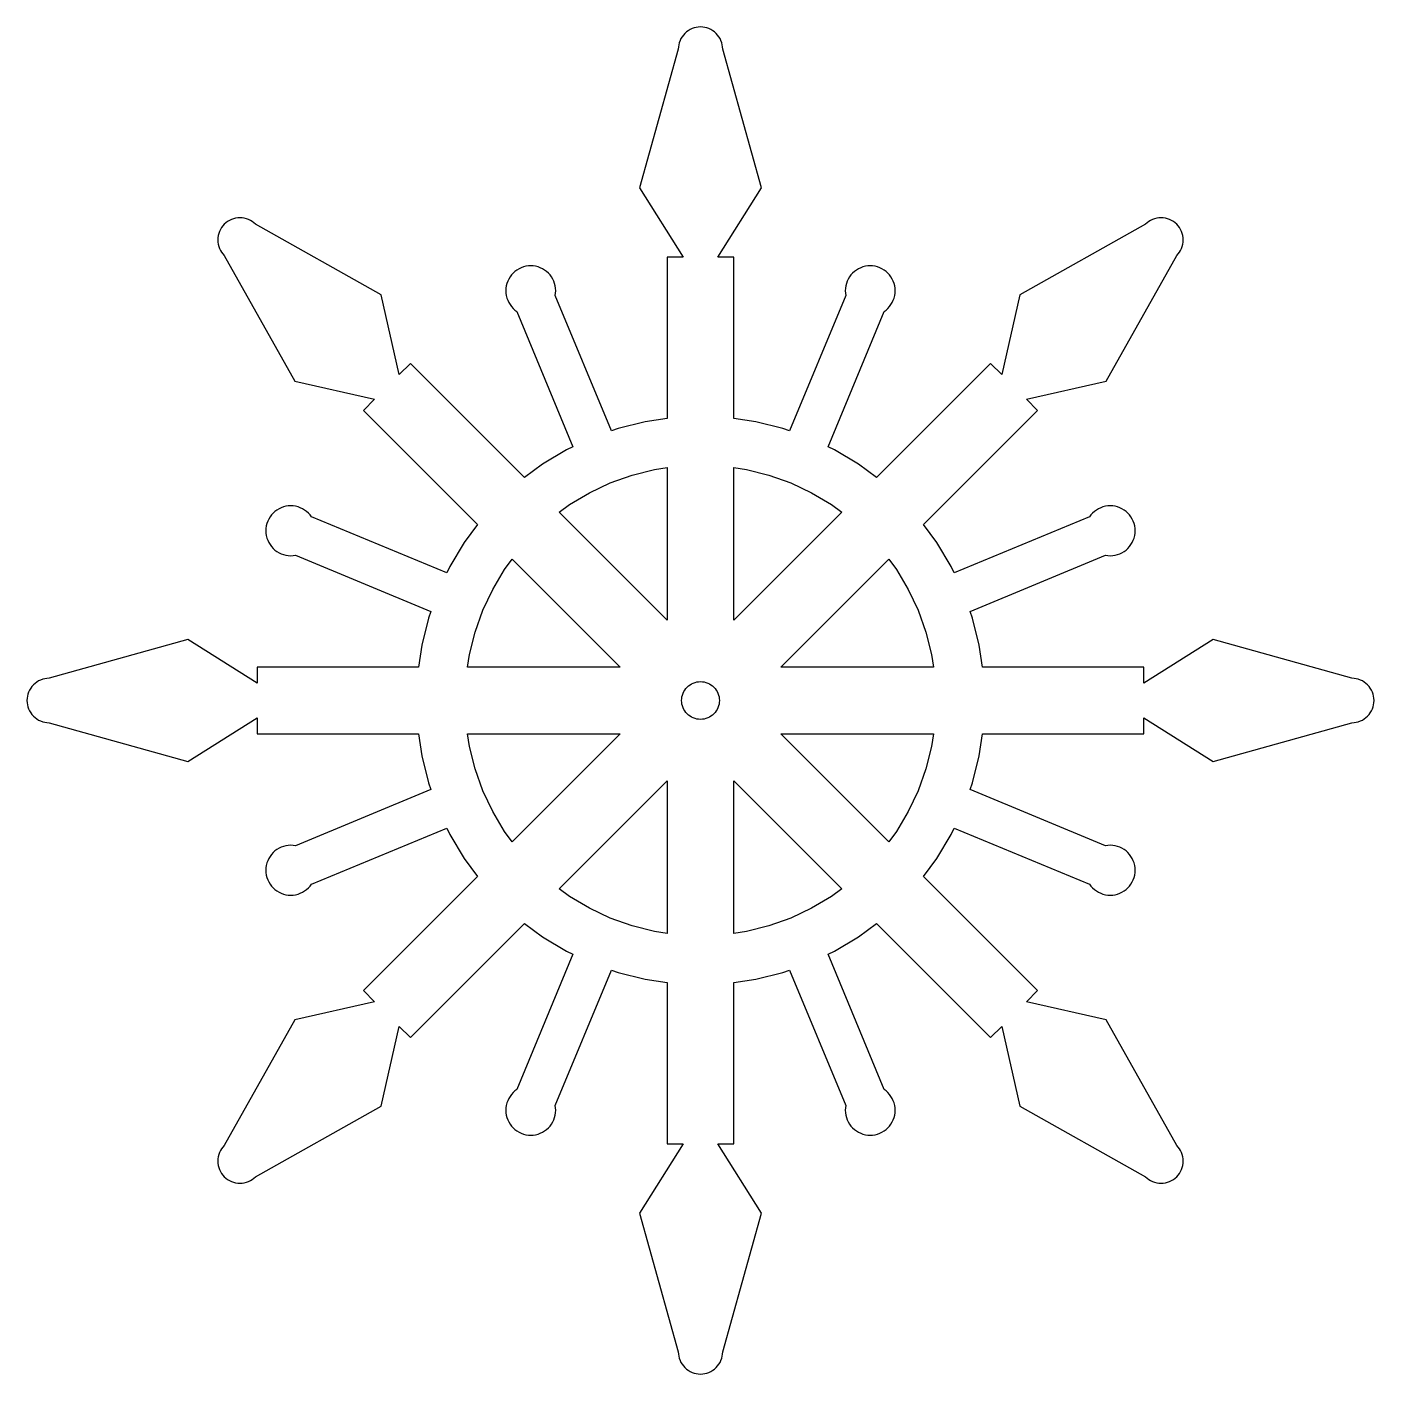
# Model space of a CAD drawing. Header units: millimetres. Extents: x -250 to 250, y -250 to 250.
import ezdxf

# ---------------------------------------------------------------- set-up
doc = ezdxf.new("R2010")
doc.units = ezdxf.units.MM
doc.layers.add('CUT_INNER', color=5, linetype='Continuous')
doc.layers.add('CUT_OUTER', color=1, linetype='Continuous')

msp = doc.modelspace()

# ---------------------------------------------------------------- linework, layer by layer
at = {"layer": 'CUT_INNER'}
for points in [[(-17.06, 85.77), (-12.35, 86.47), (-12.35, 29.81), (-52.41, 69.87), (-48.58, 72.71), (-41.22, 77.12), (-33.47, 80.79), (-25.38, 83.68), (-17.06, 85.77)], [(48.58, 72.71), (52.41, 69.87), (12.35, 29.81), (12.35, 86.47), (17.06, 85.77), (25.38, 83.68), (33.47, 80.79), (41.22, 77.12), (48.58, 72.71)], [(-72.71, 48.58), (-69.87, 52.41), (-29.81, 12.35), (-86.47, 12.35), (-85.77, 17.06), (-83.68, 25.38), (-80.79, 33.47), (-77.12, 41.22), (-72.71, 48.58)], [(85.77, 17.06), (86.47, 12.35), (29.81, 12.35), (69.87, 52.41), (72.71, 48.58), (77.12, 41.22), (80.79, 33.47), (83.68, 25.38), (85.77, 17.06)], [(6.97, 0.69), (7, 0), (6.97, -0.69), (6.87, -1.37), (6.7, -2.03), (6.47, -2.68), (6.17, -3.3), (5.82, -3.89), (5.41, -4.44), (4.95, -4.95), (4.44, -5.41), (3.89, -5.82), (3.3, -6.17), (2.68, -6.47), (2.03, -6.7), (1.37, -6.87), (0.69, -6.97), (0, -7), (-0.69, -6.97), (-1.37, -6.87), (-2.03, -6.7), (-2.68, -6.47), (-3.3, -6.17), (-3.89, -5.82), (-4.44, -5.41), (-4.95, -4.95), (-5.41, -4.44), (-5.82, -3.89), (-6.17, -3.3), (-6.47, -2.68), (-6.7, -2.03), (-6.87, -1.37), (-6.97, -0.69), (-7, 0), (-6.97, 0.69), (-6.87, 1.37), (-6.7, 2.03), (-6.47, 2.68), (-6.17, 3.3), (-5.82, 3.89), (-5.41, 4.44), (-4.95, 4.95), (-4.44, 5.41), (-3.89, 5.82), (-3.3, 6.17), (-2.68, 6.47), (-2.03, 6.7), (-1.37, 6.87), (-0.69, 6.97), (0, 7), (0.69, 6.97), (1.37, 6.87), (2.03, 6.7), (2.68, 6.47), (3.3, 6.17), (3.89, 5.82), (4.44, 5.41), (4.95, 4.95), (5.41, 4.44), (5.82, 3.89), (6.17, 3.3), (6.47, 2.68), (6.7, 2.03), (6.87, 1.37), (6.97, 0.69)], [(-83.68, -25.38), (-85.77, -17.06), (-86.47, -12.35), (-29.81, -12.35), (-69.87, -52.41), (-72.71, -48.58), (-77.12, -41.22), (-80.79, -33.47), (-83.68, -25.38)], [(69.87, -52.41), (29.81, -12.35), (86.47, -12.35), (85.77, -17.06), (83.68, -25.38), (80.79, -33.47), (77.12, -41.22), (72.71, -48.58), (69.87, -52.41)], [(-41.22, -77.12), (-48.58, -72.71), (-52.41, -69.87), (-12.35, -29.81), (-12.35, -86.47), (-17.06, -85.77), (-25.38, -83.68), (-33.47, -80.79), (-41.22, -77.12)], [(25.38, -83.68), (17.06, -85.77), (12.35, -86.47), (12.35, -29.81), (52.41, -69.87), (48.58, -72.71), (41.22, -77.12), (33.47, -80.79), (25.38, -83.68)]]:
    msp.add_lwpolyline(points, close=True, dxfattribs=at)
at = {"layer": 'CUT_OUTER'}
msp.add_lwpolyline([(-58.59, -87.68), (-49.71, -93), (-47.34, -94.12), (-68.16, -144.4), (-68.87, -144.92), (-69.54, -145.53), (-70.15, -146.2), (-70.69, -146.93), (-71.16, -147.71), (-71.55, -148.54), (-71.85, -149.39), (-72.07, -150.27), (-72.21, -151.17), (-72.25, -152.08), (-72.21, -152.99), (-72.07, -153.89), (-71.85, -154.77), (-71.55, -155.62), (-71.16, -156.44), (-70.69, -157.22), (-70.15, -157.95), (-69.54, -158.63), (-68.87, -159.24), (-68.14, -159.78), (-67.36, -160.24), (-66.54, -160.63), (-65.68, -160.94), (-64.8, -161.16), (-63.9, -161.29), (-62.99, -161.34), (-62.09, -161.29), (-61.19, -161.16), (-60.31, -160.94), (-59.45, -160.63), (-58.63, -160.24), (-57.85, -159.78), (-57.12, -159.24), (-56.45, -158.63), (-55.84, -157.95), (-55.29, -157.22), (-54.83, -156.44), (-54.44, -155.62), (-54.13, -154.77), (-53.91, -153.89), (-53.78, -152.99), (-53.73, -152.08), (-53.78, -151.17), (-53.91, -150.31), (-33.08, -100.03), (-30.61, -100.91), (-20.57, -103.43), (-12.35, -104.65), (-12.35, -164.61), (-6.47, -164.61), (-22.63, -190.33), (-8.23, -241.77), (-8.19, -242.58), (-8.07, -243.38), (-7.88, -244.16), (-7.6, -244.92), (-7.26, -245.65), (-6.84, -246.34), (-6.36, -246.99), (-5.82, -247.59), (-5.22, -248.13), (-4.57, -248.61), (-3.88, -249.03), (-3.15, -249.37), (-2.39, -249.65), (-1.61, -249.84), (-0.81, -249.96), (0, -250), (0.81, -249.96), (1.61, -249.84), (2.39, -249.65), (3.15, -249.37), (3.88, -249.03), (4.57, -248.61), (5.22, -248.13), (5.82, -247.59), (6.36, -246.99), (6.84, -246.34), (7.26, -245.65), (7.6, -244.92), (7.88, -244.16), (8.07, -243.38), (8.19, -242.58), (8.23, -241.77), (22.63, -190.33), (6.47, -164.61), (12.35, -164.61), (12.35, -104.65), (20.57, -103.43), (30.61, -100.91), (33.08, -100.03), (53.91, -150.31), (53.78, -151.17), (53.73, -152.08), (53.78, -152.99), (53.91, -153.89), (54.13, -154.77), (54.44, -155.62), (54.83, -156.44), (55.29, -157.22), (55.84, -157.95), (56.45, -158.63), (57.12, -159.24), (57.85, -159.78), (58.63, -160.24), (59.45, -160.63), (60.31, -160.94), (61.19, -161.16), (62.09, -161.29), (62.99, -161.34), (63.9, -161.29), (64.8, -161.16), (65.68, -160.94), (66.54, -160.63), (67.36, -160.24), (68.14, -159.78), (68.87, -159.24), (69.54, -158.63), (70.15, -157.95), (70.69, -157.22), (71.16, -156.44), (71.55, -155.62), (71.85, -154.77), (72.07, -153.89), (72.21, -152.99), (72.25, -152.08), (72.21, -151.17), (72.07, -150.27), (71.85, -149.39), (71.55, -148.54), (71.16, -147.71), (70.69, -146.93), (70.15, -146.2), (69.54, -145.53), (68.87, -144.92), (68.16, -144.4), (47.34, -94.12), (49.71, -93), (58.59, -87.68), (65.27, -82.73), (107.67, -125.13), (111.82, -120.97), (118.58, -150.59), (165.14, -176.78), (165.74, -177.32), (166.38, -177.8), (167.08, -178.22), (167.81, -178.56), (168.57, -178.83), (169.35, -179.03), (170.15, -179.15), (170.96, -179.19), (171.76, -179.15), (172.56, -179.03), (173.35, -178.83), (174.11, -178.56), (174.84, -178.22), (175.53, -177.8), (176.18, -177.32), (176.78, -176.78), (177.32, -176.18), (177.8, -175.53), (178.22, -174.84), (178.56, -174.11), (178.83, -173.35), (179.03, -172.56), (179.15, -171.76), (179.19, -170.96), (179.15, -170.15), (179.03, -169.35), (178.83, -168.57), (178.56, -167.81), (178.22, -167.08), (177.8, -166.38), (177.32, -165.74), (176.78, -165.14), (150.59, -118.58), (120.97, -111.82), (125.13, -107.67), (82.73, -65.27), (87.68, -58.59), (93, -49.71), (94.12, -47.34), (144.4, -68.16), (144.92, -68.87), (145.53, -69.54), (146.2, -70.15), (146.93, -70.69), (147.71, -71.16), (148.54, -71.55), (149.39, -71.85), (150.27, -72.07), (151.17, -72.21), (152.08, -72.25), (152.99, -72.21), (153.89, -72.07), (154.77, -71.85), (155.62, -71.55), (156.44, -71.16), (157.22, -70.69), (157.95, -70.15), (158.63, -69.54), (159.24, -68.87), (159.78, -68.14), (160.24, -67.36), (160.63, -66.54), (160.94, -65.68), (161.16, -64.8), (161.29, -63.9), (161.34, -62.99), (161.29, -62.09), (161.16, -61.19), (160.94, -60.31), (160.63, -59.45), (160.24, -58.63), (159.78, -57.85), (159.24, -57.12), (158.63, -56.45), (157.95, -55.84), (157.22, -55.29), (156.44, -54.83), (155.62, -54.44), (154.77, -54.13), (153.89, -53.91), (152.99, -53.78), (152.08, -53.73), (151.17, -53.78), (150.31, -53.91), (100.03, -33.08), (100.91, -30.61), (103.43, -20.57), (104.65, -12.35), (164.61, -12.35), (164.61, -6.47), (190.33, -22.63), (241.77, -8.23), (242.58, -8.19), (243.38, -8.07), (244.16, -7.88), (244.92, -7.6), (245.65, -7.26), (246.34, -6.84), (246.99, -6.36), (247.59, -5.82), (248.13, -5.22), (248.61, -4.57), (249.03, -3.88), (249.37, -3.15), (249.65, -2.39), (249.84, -1.61), (249.96, -0.81), (250, 0), (249.96, 0.81), (249.84, 1.61), (249.65, 2.39), (249.37, 3.15), (249.03, 3.88), (248.61, 4.57), (248.13, 5.22), (247.59, 5.82), (246.99, 6.36), (246.34, 6.84), (245.65, 7.26), (244.92, 7.6), (244.16, 7.88), (243.38, 8.07), (242.58, 8.19), (241.77, 8.23), (190.33, 22.63), (164.61, 6.47), (164.61, 12.35), (104.65, 12.35), (103.43, 20.57), (100.91, 30.61), (100.03, 33.08), (150.31, 53.91), (151.17, 53.78), (152.08, 53.73), (152.99, 53.78), (153.89, 53.91), (154.77, 54.13), (155.62, 54.44), (156.44, 54.83), (157.22, 55.29), (157.95, 55.84), (158.63, 56.45), (159.24, 57.12), (159.78, 57.85), (160.24, 58.63), (160.63, 59.45), (160.94, 60.31), (161.16, 61.19), (161.29, 62.09), (161.34, 62.99), (161.29, 63.9), (161.16, 64.8), (160.94, 65.68), (160.63, 66.54), (160.24, 67.36), (159.78, 68.14), (159.24, 68.87), (158.63, 69.54), (157.95, 70.15), (157.22, 70.69), (156.44, 71.16), (155.62, 71.55), (154.77, 71.85), (153.89, 72.07), (152.99, 72.21), (152.08, 72.25), (151.17, 72.21), (150.27, 72.07), (149.39, 71.85), (148.54, 71.55), (147.71, 71.16), (146.93, 70.69), (146.2, 70.15), (145.53, 69.54), (144.92, 68.87), (144.4, 68.16), (94.12, 47.34), (93, 49.71), (87.68, 58.59), (82.73, 65.27), (125.13, 107.67), (120.97, 111.82), (150.59, 118.58), (176.78, 165.14), (177.32, 165.74), (177.8, 166.38), (178.22, 167.08), (178.56, 167.81), (178.83, 168.57), (179.03, 169.35), (179.15, 170.15), (179.19, 170.96), (179.15, 171.76), (179.03, 172.56), (178.83, 173.35), (178.56, 174.11), (178.22, 174.84), (177.8, 175.53), (177.32, 176.18), (176.78, 176.78), (176.18, 177.32), (175.53, 177.8), (174.84, 178.22), (174.11, 178.56), (173.35, 178.83), (172.56, 179.03), (171.76, 179.15), (170.96, 179.19), (170.15, 179.15), (169.35, 179.03), (168.57, 178.83), (167.81, 178.56), (167.08, 178.22), (166.38, 177.8), (165.74, 177.32), (165.14, 176.78), (118.58, 150.59), (111.82, 120.97), (107.67, 125.13), (65.27, 82.73), (58.59, 87.68), (49.71, 93), (47.34, 94.12), (68.16, 144.4), (68.87, 144.92), (69.54, 145.53), (70.15, 146.2), (70.69, 146.93), (71.16, 147.71), (71.55, 148.54), (71.85, 149.39), (72.07, 150.27), (72.21, 151.17), (72.25, 152.08), (72.21, 152.99), (72.07, 153.89), (71.85, 154.77), (71.55, 155.62), (71.16, 156.44), (70.69, 157.22), (70.15, 157.95), (69.54, 158.63), (68.87, 159.24), (68.14, 159.78), (67.36, 160.24), (66.54, 160.63), (65.68, 160.94), (64.8, 161.16), (63.9, 161.29), (62.99, 161.34), (62.09, 161.29), (61.19, 161.16), (60.31, 160.94), (59.45, 160.63), (58.63, 160.24), (57.85, 159.78), (57.12, 159.24), (56.45, 158.63), (55.84, 157.95), (55.29, 157.22), (54.83, 156.44), (54.44, 155.62), (54.13, 154.77), (53.91, 153.89), (53.78, 152.99), (53.73, 152.08), (53.78, 151.17), (53.91, 150.31), (33.08, 100.03), (30.61, 100.91), (20.57, 103.43), (12.35, 104.65), (12.35, 164.61), (6.47, 164.61), (22.63, 190.33), (8.23, 241.77), (8.19, 242.58), (8.07, 243.38), (7.88, 244.16), (7.6, 244.92), (7.26, 245.65), (6.84, 246.34), (6.36, 246.99), (5.82, 247.59), (5.22, 248.13), (4.57, 248.61), (3.88, 249.03), (3.15, 249.37), (2.39, 249.65), (1.61, 249.84), (0.81, 249.96), (0, 250), (-0.81, 249.96), (-1.61, 249.84), (-2.39, 249.65), (-3.15, 249.37), (-3.88, 249.03), (-4.57, 248.61), (-5.22, 248.13), (-5.82, 247.59), (-6.36, 246.99), (-6.84, 246.34), (-7.26, 245.65), (-7.6, 244.92), (-7.88, 244.16), (-8.07, 243.38), (-8.19, 242.58), (-8.23, 241.77), (-22.63, 190.33), (-6.47, 164.61), (-12.35, 164.61), (-12.35, 104.65), (-20.57, 103.43), (-30.61, 100.91), (-33.08, 100.03), (-53.91, 150.31), (-53.78, 151.17), (-53.73, 152.08), (-53.78, 152.99), (-53.91, 153.89), (-54.13, 154.77), (-54.44, 155.62), (-54.83, 156.44), (-55.29, 157.22), (-55.84, 157.95), (-56.45, 158.63), (-57.12, 159.24), (-57.85, 159.78), (-58.63, 160.24), (-59.45, 160.63), (-60.31, 160.94), (-61.19, 161.16), (-62.09, 161.29), (-62.99, 161.34), (-63.9, 161.29), (-64.8, 161.16), (-65.68, 160.94), (-66.54, 160.63), (-67.36, 160.24), (-68.14, 159.78), (-68.87, 159.24), (-69.54, 158.63), (-70.15, 157.95), (-70.69, 157.22), (-71.16, 156.44), (-71.55, 155.62), (-71.85, 154.77), (-72.07, 153.89), (-72.21, 152.99), (-72.25, 152.08), (-72.21, 151.17), (-72.07, 150.27), (-71.85, 149.39), (-71.55, 148.54), (-71.16, 147.71), (-70.69, 146.93), (-70.15, 146.2), (-69.54, 145.53), (-68.87, 144.92), (-68.16, 144.4), (-47.34, 94.12), (-49.71, 93), (-58.59, 87.68), (-65.27, 82.73), (-107.67, 125.13), (-111.82, 120.97), (-118.58, 150.59), (-165.14, 176.78), (-165.74, 177.32), (-166.38, 177.8), (-167.08, 178.22), (-167.81, 178.56), (-168.57, 178.83), (-169.35, 179.03), (-170.15, 179.15), (-170.96, 179.19), (-171.76, 179.15), (-172.56, 179.03), (-173.35, 178.83), (-174.11, 178.56), (-174.84, 178.22), (-175.53, 177.8), (-176.18, 177.32), (-176.78, 176.78), (-177.32, 176.18), (-177.8, 175.53), (-178.22, 174.84), (-178.56, 174.11), (-178.83, 173.35), (-179.03, 172.56), (-179.15, 171.76), (-179.19, 170.96), (-179.15, 170.15), (-179.03, 169.35), (-178.83, 168.57), (-178.56, 167.81), (-178.22, 167.08), (-177.8, 166.38), (-177.32, 165.74), (-176.78, 165.14), (-150.59, 118.58), (-120.97, 111.82), (-125.13, 107.67), (-82.73, 65.27), (-87.68, 58.59), (-93, 49.71), (-94.12, 47.34), (-144.4, 68.16), (-144.92, 68.87), (-145.53, 69.54), (-146.2, 70.15), (-146.93, 70.69), (-147.71, 71.16), (-148.54, 71.55), (-149.39, 71.85), (-150.27, 72.07), (-151.17, 72.21), (-152.08, 72.25), (-152.99, 72.21), (-153.89, 72.07), (-154.77, 71.85), (-155.62, 71.55), (-156.44, 71.16), (-157.22, 70.69), (-157.95, 70.15), (-158.63, 69.54), (-159.24, 68.87), (-159.78, 68.14), (-160.24, 67.36), (-160.63, 66.54), (-160.94, 65.68), (-161.16, 64.8), (-161.29, 63.9), (-161.34, 62.99), (-161.29, 62.09), (-161.16, 61.19), (-160.94, 60.31), (-160.63, 59.45), (-160.24, 58.63), (-159.78, 57.85), (-159.24, 57.12), (-158.63, 56.45), (-157.95, 55.84), (-157.22, 55.29), (-156.44, 54.83), (-155.62, 54.44), (-154.77, 54.13), (-153.89, 53.91), (-152.99, 53.78), (-152.08, 53.73), (-151.17, 53.78), (-150.31, 53.91), (-100.03, 33.08), (-100.91, 30.61), (-103.43, 20.57), (-104.65, 12.35), (-164.61, 12.35), (-164.61, 6.47), (-190.33, 22.63), (-241.77, 8.23), (-242.58, 8.19), (-243.38, 8.07), (-244.16, 7.88), (-244.92, 7.6), (-245.65, 7.26), (-246.34, 6.84), (-246.99, 6.36), (-247.59, 5.82), (-248.13, 5.22), (-248.61, 4.57), (-249.03, 3.88), (-249.37, 3.15), (-249.65, 2.39), (-249.84, 1.61), (-249.96, 0.81), (-250, 0), (-249.96, -0.81), (-249.84, -1.61), (-249.65, -2.39), (-249.37, -3.15), (-249.03, -3.88), (-248.61, -4.57), (-248.13, -5.22), (-247.59, -5.82), (-246.99, -6.36), (-246.34, -6.84), (-245.65, -7.26), (-244.92, -7.6), (-244.16, -7.88), (-243.38, -8.07), (-242.58, -8.19), (-241.77, -8.23), (-190.33, -22.63), (-164.61, -6.47), (-164.61, -12.35), (-104.65, -12.35), (-103.43, -20.57), (-100.91, -30.61), (-100.03, -33.08), (-150.31, -53.91), (-151.17, -53.78), (-152.08, -53.73), (-152.99, -53.78), (-153.89, -53.91), (-154.77, -54.13), (-155.62, -54.44), (-156.44, -54.83), (-157.22, -55.29), (-157.95, -55.84), (-158.63, -56.45), (-159.24, -57.12), (-159.78, -57.85), (-160.24, -58.63), (-160.63, -59.45), (-160.94, -60.31), (-161.16, -61.19), (-161.29, -62.09), (-161.34, -62.99), (-161.29, -63.9), (-161.16, -64.8), (-160.94, -65.68), (-160.63, -66.54), (-160.24, -67.36), (-159.78, -68.14), (-159.24, -68.87), (-158.63, -69.54), (-157.95, -70.15), (-157.22, -70.69), (-156.44, -71.16), (-155.62, -71.55), (-154.77, -71.85), (-153.89, -72.07), (-152.99, -72.21), (-152.08, -72.25), (-151.17, -72.21), (-150.27, -72.07), (-149.39, -71.85), (-148.54, -71.55), (-147.71, -71.16), (-146.93, -70.69), (-146.2, -70.15), (-145.53, -69.54), (-144.92, -68.87), (-144.4, -68.16), (-94.12, -47.34), (-93, -49.71), (-87.68, -58.59), (-82.73, -65.27), (-125.13, -107.67), (-120.97, -111.82), (-150.59, -118.58), (-176.78, -165.14), (-177.32, -165.74), (-177.8, -166.38), (-178.22, -167.08), (-178.56, -167.81), (-178.83, -168.57), (-179.03, -169.35), (-179.15, -170.15), (-179.19, -170.96), (-179.15, -171.76), (-179.03, -172.56), (-178.83, -173.35), (-178.56, -174.11), (-178.22, -174.84), (-177.8, -175.53), (-177.32, -176.18), (-176.78, -176.78), (-176.18, -177.32), (-175.53, -177.8), (-174.84, -178.22), (-174.11, -178.56), (-173.35, -178.83), (-172.56, -179.03), (-171.76, -179.15), (-170.96, -179.19), (-170.15, -179.15), (-169.35, -179.03), (-168.57, -178.83), (-167.81, -178.56), (-167.08, -178.22), (-166.38, -177.8), (-165.74, -177.32), (-165.14, -176.78), (-118.58, -150.59), (-111.82, -120.97), (-107.67, -125.13), (-65.27, -82.73), (-58.59, -87.68)], close=True, dxfattribs=at)

doc.saveas('drawing.dxf')
